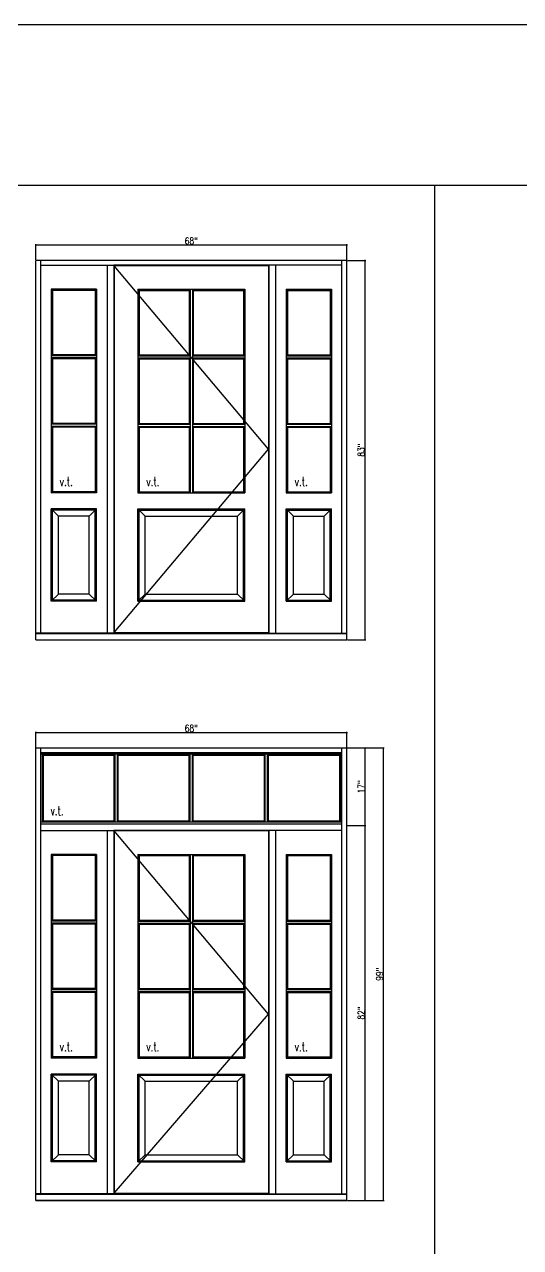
# Model space of a CAD drawing. Header units: inches. Extents: x 1985 to 11287, y 379 to 4336.
# Drawn here: x 8093.3 to 8201.7, y 4068.7 to 4336.4 of the extents above; entities that cross this region are included whole.
import ezdxf

# ---------------------------------------------------------------- set-up
doc = ezdxf.new("R2010")
doc.units = ezdxf.units.IN
doc.header["$MEASUREMENT"] = 0
doc.layers.get('0').update_dxf_attribs({"linetype": 'CONTINUOUS'})
doc.layers.get('Defpoints').update_dxf_attribs({"linetype": 'CONTINUOUS'})
for name, color, linetype in [('COTE1-1 99', 7, 'CONTINUOUS'), ('elevation 99', 7, 'CONTINUOUS'), ('opening side 99', 1, 'CONTINUOUS'), ('separation 99', 3, 'CONTINUOUS')]:
    doc.layers.add(name, color=color, linetype=linetype)
doc.styles.get("Standard").update_dxf_attribs({"font": 'txt.shx', "width": 0.8})
doc.dimstyles.new('Elevation', dxfattribs={"dimscale": 2, "dimtxt": 0.75, "dimasz": 0.0625, "dimexe": 0.0625, "dimexo": 0.0625, "dimgap": 0.0625, "dimtad": 1, "dimdec": 5, "dimzin": 0, "dimdsep": 46, "dimlunit": 5, "dimtxsty": 'Standard', "dimblk1": 'OBLIQUE', "dimblk2": 'OBLIQUE', "dimsah": 1, "dimcen": 2, "dimdle": 0.0625, "dimclrd": 1, "dimclre": 1, "dimadec": 1, "dimazin": 0, "dimtfac": 0.375, "dimtdec": 5, "dimtmove": 0, "dimatfit": 3, "dimldrblk": 'OBLIQUE', "dimfxl": 1, "dimfrac": 2, "dimtolj": 1, "dimtzin": 0, "dimarcsym": 0})

# ---------------------------------------------------------------- blocks, each defined once
blk = doc.blocks.new('_OBLIQUE')
at = {"color": 0, "linetype": 'ByBlock'}
blk.add_line((-0.5, -0.5), (0.5, 0.5), dxfattribs=at)
blk = doc.blocks.new('*D352')
at = {"layer": 'COTE1-1 99', "color": 1, "lineweight": -2, "transparency": 16777216}
for p, q in [((8095.63, 4181.47), (8163.88, 4181.47)), ((8095.75, 4178.19), (8095.75, 4181.59)), ((8163.75, 4178.19), (8163.75, 4181.59))]:
    blk.add_line(p, q, dxfattribs=at)
at = {"layer": 'Defpoints', "color": 0, "transparency": 16777216}
for p in [(8163.75, 4181.47), (8095.75, 4178.06), (8163.75, 4178.06)]:
    blk.add_point(p, dxfattribs=at)
at = {"layer": 'COTE1-1 99', "color": 1, "lineweight": -2, "transparency": 16777216, "xscale": 0.125, "yscale": 0.125, "zscale": 0.125, "rotation": 180}
blk.add_blockref('_OBLIQUE', (8095.75, 4181.47), dxfattribs=at)
at = {"layer": 'COTE1-1 99', "color": 1, "lineweight": -2, "transparency": 16777216, "xscale": 0.125, "yscale": 0.125, "zscale": 0.125}
blk.add_blockref('_OBLIQUE', (8163.75, 4181.47), dxfattribs=at)
at = {"layer": 'COTE1-1 99', "color": 0, "transparency": 16777216, "insert": (8129.75, 4182.34), "char_height": 1.5, "attachment_point": 5}
blk.add_mtext('\\A1;68"', dxfattribs=at)
blk = doc.blocks.new('*D353')
at = {"layer": 'COTE1-1 99', "color": 1, "lineweight": -2, "transparency": 16777216}
for p, q in [((8163.88, 4178.06), (8167.88, 4178.06)), ((8167.76, 4160.94), (8167.76, 4178.19)), ((8163.88, 4161.06), (8167.88, 4161.06))]:
    blk.add_line(p, q, dxfattribs=at)
at = {"layer": 'Defpoints', "color": 0, "transparency": 16777216}
for p in [(8163.75, 4178.06), (8167.76, 4178.06), (8163.75, 4161.06)]:
    blk.add_point(p, dxfattribs=at)
at = {"layer": 'COTE1-1 99', "color": 1, "lineweight": -2, "transparency": 16777216, "xscale": 0.125, "yscale": 0.125, "zscale": 0.125}
for p, rotation in [((8167.76, 4178.06), 90), ((8167.76, 4161.06), 270)]:
    blk.add_blockref('_OBLIQUE', p, dxfattribs=dict(at, rotation=rotation))
at = {"layer": 'COTE1-1 99', "color": 0, "transparency": 16777216, "insert": (8166.88, 4169.56), "char_height": 1.5, "attachment_point": 5, "rotation": 90}
blk.add_mtext('\\A1;17"', dxfattribs=at)
blk = doc.blocks.new('*D354')
at = {"layer": 'COTE1-1 99', "color": 1, "lineweight": -2, "transparency": 16777216}
for p, q in [((8163.88, 4161.06), (8167.88, 4161.06)), ((8167.76, 4078.94), (8167.76, 4161.19)), ((8163.88, 4079.06), (8167.88, 4079.06))]:
    blk.add_line(p, q, dxfattribs=at)
at = {"layer": 'Defpoints', "color": 0, "transparency": 16777216}
for p in [(8163.75, 4161.06), (8167.76, 4161.06), (8163.75, 4079.06)]:
    blk.add_point(p, dxfattribs=at)
at = {"layer": 'COTE1-1 99', "color": 1, "lineweight": -2, "transparency": 16777216, "xscale": 0.125, "yscale": 0.125, "zscale": 0.125}
for p, rotation in [((8167.76, 4161.06), 90), ((8167.76, 4079.06), 270)]:
    blk.add_blockref('_OBLIQUE', p, dxfattribs=dict(at, rotation=rotation))
at = {"layer": 'COTE1-1 99', "color": 0, "transparency": 16777216, "insert": (8166.88, 4120.06), "char_height": 1.5, "attachment_point": 5, "rotation": 90}
blk.add_mtext('\\A1;82"', dxfattribs=at)
blk = doc.blocks.new('*D355')
at = {"layer": 'COTE1-1 99', "color": 1, "lineweight": -2, "transparency": 16777216}
for p, q in [((8163.88, 4178.06), (8171.9, 4178.06)), ((8171.78, 4078.94), (8171.78, 4178.19)), ((8163.88, 4079.06), (8171.9, 4079.06))]:
    blk.add_line(p, q, dxfattribs=at)
at = {"layer": 'Defpoints', "color": 0, "transparency": 16777216}
for p in [(8163.75, 4178.06), (8171.78, 4178.06), (8163.75, 4079.06)]:
    blk.add_point(p, dxfattribs=at)
at = {"layer": 'COTE1-1 99', "color": 1, "lineweight": -2, "transparency": 16777216, "xscale": 0.125, "yscale": 0.125, "zscale": 0.125}
for p, rotation in [((8171.78, 4178.06), 90), ((8171.78, 4079.06), 270)]:
    blk.add_blockref('_OBLIQUE', p, dxfattribs=dict(at, rotation=rotation))
at = {"layer": 'COTE1-1 99', "color": 0, "transparency": 16777216, "insert": (8170.9, 4128.56), "char_height": 1.5, "attachment_point": 5, "rotation": 90}
blk.add_mtext('\\A1;99"', dxfattribs=at)
blk = doc.blocks.new('*D539')
at = {"layer": 'COTE1-1 99', "color": 1, "lineweight": -2, "transparency": 16777216}
for p, q in [((8095.63, 4288.14), (8163.88, 4288.14)), ((8095.75, 4284.86), (8095.75, 4288.27)), ((8163.75, 4284.86), (8163.75, 4288.27))]:
    blk.add_line(p, q, dxfattribs=at)
at = {"layer": 'Defpoints', "color": 0, "transparency": 16777216}
for p in [(8163.75, 4288.14), (8095.75, 4284.73), (8163.75, 4284.73)]:
    blk.add_point(p, dxfattribs=at)
at = {"layer": 'COTE1-1 99', "color": 1, "lineweight": -2, "transparency": 16777216, "xscale": 0.125, "yscale": 0.125, "zscale": 0.125, "rotation": 180}
blk.add_blockref('_OBLIQUE', (8095.75, 4288.14), dxfattribs=at)
at = {"layer": 'COTE1-1 99', "color": 1, "lineweight": -2, "transparency": 16777216, "xscale": 0.125, "yscale": 0.125, "zscale": 0.125}
blk.add_blockref('_OBLIQUE', (8163.75, 4288.14), dxfattribs=at)
at = {"layer": 'COTE1-1 99', "color": 0, "transparency": 16777216, "insert": (8129.75, 4289.02), "char_height": 1.5, "attachment_point": 5}
blk.add_mtext('\\A1;68"', dxfattribs=at)
blk = doc.blocks.new('*D540')
at = {"layer": 'COTE1-1 99', "color": 1, "lineweight": -2, "transparency": 16777216}
for p, q in [((8167.76, 4201.61), (8167.76, 4284.86)), ((8163.88, 4284.73), (8167.88, 4284.73)), ((8163.88, 4201.73), (8167.88, 4201.73))]:
    blk.add_line(p, q, dxfattribs=at)
at = {"layer": 'Defpoints', "color": 0, "transparency": 16777216}
for p in [(8163.75, 4284.73), (8167.76, 4284.73), (8163.75, 4201.73)]:
    blk.add_point(p, dxfattribs=at)
at = {"layer": 'COTE1-1 99', "color": 1, "lineweight": -2, "transparency": 16777216, "xscale": 0.125, "yscale": 0.125, "zscale": 0.125}
for p, rotation in [((8167.76, 4284.73), 90), ((8167.76, 4201.73), 270)]:
    blk.add_blockref('_OBLIQUE', p, dxfattribs=dict(at, rotation=rotation))
at = {"layer": 'COTE1-1 99', "color": 0, "transparency": 16777216, "insert": (8166.88, 4243.23), "char_height": 1.5, "attachment_point": 5, "rotation": 90}
blk.add_mtext('\\A1;83"', dxfattribs=at)

msp = doc.modelspace()

# ---------------------------------------------------------------- linework, layer by layer
at = {"layer": 'elevation 99'}
for p, q in [((8163.75446, 4284.732413), (8095.75446, 4284.732413)), ((8095.75446, 4201.732413), (8095.75446, 4284.732413)), ((8096.81696, 4203.191942), (8096.81696, 4284.732413)), ((8096.81696, 4283.669913), (8112.81696, 4283.669913)), ((8111.31696, 4283.669913), (8111.31696, 4203.191942)), ((8112.81696, 4283.669913), (8112.81696, 4203.191942)), ((8148.75446, 4283.669913), (8112.81696, 4283.669913)), ((8112.81696, 4283.669913), (8112.81696, 4203.191942)), ((8112.91066, 4283.576213), (8112.91066, 4203.322884)), ((8146.59826, 4283.576213), (8112.91066, 4283.576213)), ((8112.91066, 4283.576213), (8112.91066, 4203.322884)), ((8146.59826, 4283.576213), (8146.59826, 4203.322884)), ((8146.69196, 4283.669913), (8146.69196, 4203.191942)), ((8148.19196, 4283.669913), (8148.19196, 4203.191942)), ((8162.69196, 4283.669913), (8148.75446, 4283.669913)), ((8162.69196, 4203.191942), (8162.69196, 4284.732413)), ((8163.75446, 4201.732413), (8163.75446, 4284.732413)), ((8099.379419, 4278.169864), (8099.138347, 4278.437736)), ((8108.995573, 4278.437736), (8099.138347, 4278.437736)), ((8099.138347, 4278.437736), (8099.138347, 4233.870741)), ((8108.754502, 4278.169864), (8099.379419, 4278.169864)), ((8099.379419, 4278.169864), (8099.379419, 4264.066364)), ((8108.995573, 4278.437736), (8108.754502, 4278.169864)), ((8108.754502, 4278.169864), (8108.754502, 4264.066364)), ((8108.995573, 4278.437736), (8108.995573, 4233.870741)), ((8118.316945, 4278.169864), (8118.075874, 4278.437736)), ((8118.075874, 4278.437736), (8141.433047, 4278.437736)), ((8118.075874, 4278.437736), (8118.075874, 4233.870741)), ((8118.316945, 4278.169864), (8129.31696, 4278.169864)), ((8118.316945, 4278.169864), (8118.316945, 4264.066364)), ((8129.31696, 4278.169864), (8129.52116, 4278.437736)), ((8129.31696, 4278.169864), (8129.31696, 4264.066364)), ((8129.52116, 4278.437736), (8129.52116, 4233.870741)), ((8129.98776, 4278.437736), (8130.19196, 4278.169864)), ((8129.98776, 4278.437736), (8129.98776, 4233.870741)), ((8130.19196, 4278.169864), (8141.191975, 4278.169864)), ((8130.19196, 4278.169864), (8130.19196, 4264.066364)), ((8141.191975, 4278.169864), (8141.433047, 4278.437736)), ((8141.191975, 4278.169864), (8141.191975, 4264.066364)), ((8141.433047, 4278.437736), (8141.433047, 4233.870741)), ((8150.513347, 4278.437736), (8150.513347, 4233.870741)), ((8150.513347, 4278.437736), (8160.370573, 4278.437736)), ((8150.513347, 4278.437736), (8150.754419, 4278.169864)), ((8150.754419, 4278.169864), (8150.754419, 4264.066364)), ((8150.754419, 4278.169864), (8160.129502, 4278.169864)), ((8160.129502, 4278.169864), (8160.370573, 4278.437736)), ((8160.129502, 4278.169864), (8160.129502, 4264.066364)), ((8160.370573, 4278.437736), (8160.370573, 4233.870741)), ((8099.379419, 4264.066364), (8099.138347, 4263.862164)), ((8108.995573, 4263.862164), (8099.138347, 4263.862164)), ((8099.379419, 4263.191364), (8099.138347, 4263.395564)), ((8108.995573, 4263.395564), (8099.138347, 4263.395564)), ((8108.754502, 4264.066364), (8099.379419, 4264.066364)), ((8108.754502, 4264.066364), (8108.995573, 4263.862164)), ((8108.995573, 4263.395564), (8108.754502, 4263.191364)), ((8118.316945, 4264.066364), (8118.075874, 4263.862164)), ((8118.075874, 4263.862164), (8129.52116, 4263.862164)), ((8118.316945, 4263.191364), (8118.075874, 4263.395564)), ((8118.075874, 4263.395564), (8129.52116, 4263.395564)), ((8118.316945, 4264.066364), (8129.31696, 4264.066364)), ((8129.31696, 4264.066364), (8129.52116, 4263.862164)), ((8129.31696, 4263.191364), (8129.52116, 4263.395564)), ((8130.19196, 4264.066364), (8129.98776, 4263.862164)), ((8129.98776, 4263.862164), (8141.433047, 4263.862164)), ((8129.98776, 4263.395564), (8141.433047, 4263.395564)), ((8130.19196, 4263.191364), (8129.98776, 4263.395564)), ((8130.19196, 4264.066364), (8141.191975, 4264.066364)), ((8141.191975, 4264.066364), (8141.433047, 4263.862164)), ((8141.191975, 4263.191364), (8141.433047, 4263.395564)), ((8150.754419, 4264.066364), (8150.513347, 4263.862164)), ((8150.513347, 4263.862164), (8160.370573, 4263.862164)), ((8150.513347, 4263.395564), (8160.370573, 4263.395564)), ((8150.513347, 4263.395564), (8150.754419, 4263.191364)), ((8150.754419, 4264.066364), (8160.129502, 4264.066364)), ((8160.129502, 4264.066364), (8160.370573, 4263.862164)), ((8160.129502, 4263.191364), (8160.370573, 4263.395564)), ((8099.379419, 4263.191364), (8099.379419, 4249.087864)), ((8108.754502, 4263.191364), (8099.379419, 4263.191364)), ((8108.754502, 4263.191364), (8108.754502, 4249.087864)), ((8118.316945, 4263.191364), (8118.316945, 4249.087864)), ((8118.316945, 4263.191364), (8129.31696, 4263.191364)), ((8129.31696, 4263.191364), (8129.31696, 4249.087864)), ((8130.19196, 4263.191364), (8130.19196, 4249.087864)), ((8130.19196, 4263.191364), (8141.191975, 4263.191364)), ((8141.191975, 4263.191364), (8141.191975, 4249.087864)), ((8150.754419, 4263.191364), (8160.129502, 4263.191364)), ((8150.754419, 4263.191364), (8150.754419, 4249.087864)), ((8160.129502, 4263.191364), (8160.129502, 4249.087864)), ((8099.379419, 4249.087864), (8099.138347, 4248.883664)), ((8108.995573, 4248.883664), (8099.138347, 4248.883664)), ((8099.379419, 4248.217313), (8099.138347, 4248.421513)), ((8108.995573, 4248.421513), (8099.138347, 4248.421513)), ((8108.754502, 4249.087864), (8099.379419, 4249.087864)), ((8099.379419, 4248.217313), (8099.379419, 4234.111813)), ((8108.754502, 4248.217313), (8099.379419, 4248.217313)), ((8108.995573, 4248.883664), (8108.754502, 4249.087864)), ((8108.754502, 4248.217313), (8108.995573, 4248.421513)), ((8108.754502, 4248.217313), (8108.754502, 4234.111813)), ((8118.316945, 4249.087864), (8118.075874, 4248.883664)), ((8118.075874, 4248.883664), (8129.52116, 4248.883664)), ((8118.075874, 4248.421513), (8129.52116, 4248.421513)), ((8118.316945, 4249.087864), (8129.31696, 4249.087864)), ((8118.316945, 4248.217313), (8118.316945, 4234.111813)), ((8118.316945, 4248.217313), (8129.31696, 4248.217313)), ((8129.31696, 4248.217313), (8129.31696, 4234.111813)), ((8129.98776, 4248.883664), (8141.433047, 4248.883664)), ((8129.98776, 4248.421513), (8141.433047, 4248.421513)), ((8130.19196, 4249.087864), (8141.191975, 4249.087864)), ((8130.19196, 4248.217313), (8141.191975, 4248.217313)), ((8130.19196, 4248.217313), (8130.19196, 4234.111813)), ((8141.191975, 4249.087864), (8141.433047, 4248.883664)), ((8141.191975, 4248.217313), (8141.433047, 4248.421513)), ((8141.191975, 4248.217313), (8141.191975, 4234.111813)), ((8150.513347, 4248.883664), (8150.754419, 4249.087864)), ((8150.513347, 4248.883664), (8160.370573, 4248.883664)), ((8150.513347, 4248.421513), (8160.370573, 4248.421513)), ((8150.754419, 4248.217313), (8150.513347, 4248.421513)), ((8150.754419, 4249.087864), (8160.129502, 4249.087864)), ((8150.754419, 4248.217313), (8160.129502, 4248.217313)), ((8150.754419, 4248.217313), (8150.754419, 4234.111813)), ((8160.129502, 4249.087864), (8160.370573, 4248.883664)), ((8160.129502, 4248.217313), (8160.370573, 4248.421513)), ((8160.129502, 4248.217313), (8160.129502, 4234.111813)), ((8099.138347, 4233.870741), (8099.379419, 4234.111813)), ((8108.754502, 4234.111813), (8099.379419, 4234.111813)), ((8108.995573, 4233.870741), (8108.754502, 4234.111813)), ((8118.075874, 4233.870741), (8118.316945, 4234.111813)), ((8118.316945, 4234.111813), (8129.31696, 4234.111813)), ((8129.31696, 4234.111813), (8129.52116, 4233.870741)), ((8130.19196, 4234.111813), (8129.98776, 4233.870741)), ((8130.19196, 4234.111813), (8141.191975, 4234.111813)), ((8141.433047, 4233.870741), (8141.191975, 4234.111813)), ((8150.513347, 4233.870741), (8150.754419, 4234.111813)), ((8150.754419, 4234.111813), (8160.129502, 4234.111813)), ((8160.370573, 4233.870741), (8160.129502, 4234.111813)), ((8108.995573, 4233.870741), (8099.138347, 4233.870741)), ((8118.075874, 4233.870741), (8141.433047, 4233.870741)), ((8150.513347, 4233.870741), (8160.370573, 4233.870741)), ((8108.995573, 4230.352884), (8099.138347, 4230.352884)), ((8100.691919, 4228.799263), (8099.138347, 4230.352884)), ((8099.138347, 4210.161898), (8099.138347, 4230.352884)), ((8108.754502, 4230.111763), (8099.379419, 4230.111763)), ((8099.379419, 4210.402969), (8099.379419, 4230.111763)), ((8107.442002, 4228.799263), (8100.691919, 4228.799263)), ((8100.691919, 4211.715469), (8100.691919, 4228.799263)), ((8107.442002, 4228.799263), (8108.995573, 4230.352884)), ((8107.442002, 4211.715469), (8107.442002, 4228.799263)), ((8108.754502, 4210.402969), (8108.754502, 4230.111763)), ((8108.995573, 4210.161898), (8108.995573, 4230.352884)), ((8119.629386, 4228.799263), (8118.075815, 4230.352884)), ((8118.075815, 4210.161898), (8118.075815, 4230.352884)), ((8118.075815, 4230.352884), (8141.433091, 4230.352884)), ((8118.316886, 4210.402969), (8118.316886, 4230.111763)), ((8118.316886, 4230.111763), (8141.19202, 4230.111763)), ((8119.629386, 4211.715469), (8119.629386, 4228.799263)), ((8119.629386, 4228.799263), (8139.87952, 4228.799263)), ((8141.433091, 4230.352884), (8139.87952, 4228.799263)), ((8139.87952, 4211.715469), (8139.87952, 4228.799263)), ((8141.19202, 4210.402969), (8141.19202, 4230.111763)), ((8141.433091, 4210.161898), (8141.433091, 4230.352884)), ((8150.513347, 4210.161898), (8150.513347, 4230.352884)), ((8152.066919, 4228.799263), (8150.513347, 4230.352884)), ((8150.513347, 4230.352884), (8160.370573, 4230.352884)), ((8150.754419, 4210.402969), (8150.754419, 4230.111763)), ((8150.754419, 4230.111763), (8160.129502, 4230.111763)), ((8152.066919, 4211.715469), (8152.066919, 4228.799263)), ((8152.066919, 4228.799263), (8158.817002, 4228.799263)), ((8158.817002, 4228.799263), (8160.370573, 4230.352884)), ((8158.817002, 4211.715469), (8158.817002, 4228.799263)), ((8160.129502, 4210.402969), (8160.129502, 4230.111763)), ((8160.370573, 4210.161898), (8160.370573, 4230.352884)), ((8100.691919, 4211.715469), (8099.138347, 4210.161898)), ((8108.995573, 4210.161898), (8099.138347, 4210.161898)), ((8108.754502, 4210.402969), (8099.379419, 4210.402969)), ((8107.442002, 4211.715469), (8100.691919, 4211.715469)), ((8108.995573, 4210.161898), (8107.442002, 4211.715469)), ((8118.075815, 4210.161898), (8119.629386, 4211.715469)), ((8118.075815, 4210.161898), (8141.433091, 4210.161898)), ((8118.316886, 4210.402969), (8141.19202, 4210.402969)), ((8119.629386, 4211.715469), (8139.87952, 4211.715469)), ((8141.433091, 4210.161898), (8139.87952, 4211.715469)), ((8150.513347, 4210.161898), (8152.066919, 4211.715469)), ((8150.513347, 4210.161898), (8160.370573, 4210.161898)), ((8150.754419, 4210.402969), (8160.129502, 4210.402969)), ((8152.066919, 4211.715469), (8158.817002, 4211.715469)), ((8158.817002, 4211.715469), (8160.370573, 4210.161898)), ((8096.81696, 4203.191942), (8095.75446, 4203.191942)), ((8095.75446, 4203.076113), (8163.75446, 4203.076113)), ((8112.81696, 4203.191942), (8096.81696, 4203.191942)), ((8111.28571, 4203.191942), (8112.81696, 4203.191942)), ((8112.91066, 4203.322884), (8146.59826, 4203.322884)), ((8146.69196, 4203.191942), (8162.69196, 4203.191942)), ((8162.69196, 4203.191942), (8163.75446, 4203.191942)), ((8095.75446, 4201.732413), (8163.75446, 4201.732413)), ((8095.75446, 4178.062173), (8163.75446, 4178.062173)), ((8095.75446, 4079.062173), (8095.75446, 4178.062173)), ((8096.81696, 4080.521703), (8096.81696, 4178.062173)), ((8162.69196, 4080.521703), (8162.69196, 4178.062173)), ((8163.75446, 4079.062173), (8163.75446, 4178.062173)), ((8162.69196, 4176.999673), (8096.81696, 4176.999673)), ((8109.995573, 4176.678223), (8096.81696, 4176.678223)), ((8097.138347, 4176.678223), (8097.138347, 4161.821097)), ((8097.379419, 4176.437151), (8097.138347, 4176.678223)), ((8109.754502, 4176.437151), (8097.379419, 4176.437151)), ((8097.379419, 4176.437151), (8097.379419, 4162.062169)), ((8112.91071, 4176.437151), (8109.754502, 4176.437151)), ((8149.513347, 4176.678223), (8109.995573, 4176.678223)), ((8112.91071, 4176.437151), (8113.11491, 4176.678223)), ((8112.91071, 4162.062169), (8112.91071, 4176.437151)), ((8113.11491, 4161.821097), (8113.11491, 4176.678223)), ((8113.58151, 4161.821097), (8113.58151, 4176.678223)), ((8113.78571, 4176.437151), (8113.58151, 4176.678223)), ((8129.31696, 4176.437151), (8113.78571, 4176.437151)), ((8113.78571, 4162.062169), (8113.78571, 4176.437151)), ((8129.31696, 4176.437151), (8129.52116, 4176.678223)), ((8129.31696, 4162.062169), (8129.31696, 4176.437151)), ((8129.52116, 4161.821097), (8129.52116, 4176.678223)), ((8130.19196, 4176.437151), (8129.98776, 4176.678223)), ((8129.98776, 4161.821097), (8129.98776, 4176.678223)), ((8130.19196, 4162.062169), (8130.19196, 4176.437151)), ((8145.72321, 4176.437151), (8130.19196, 4176.437151)), ((8145.92741, 4176.678223), (8145.72321, 4176.437151)), ((8145.72321, 4162.062169), (8145.72321, 4176.437151)), ((8145.92741, 4161.821097), (8145.92741, 4176.678223)), ((8146.39401, 4161.821097), (8146.39401, 4176.678223)), ((8146.59821, 4176.437151), (8146.39401, 4176.678223)), ((8149.754419, 4176.437151), (8146.59821, 4176.437151)), ((8146.59821, 4162.062169), (8146.59821, 4176.437151)), ((8162.69196, 4176.678223), (8149.513347, 4176.678223)), ((8162.129502, 4176.437151), (8149.754419, 4176.437151)), ((8162.129502, 4176.437151), (8162.370573, 4176.678223)), ((8162.129502, 4176.437151), (8162.129502, 4162.062169)), ((8162.370573, 4176.678223), (8162.370573, 4161.821097)), ((8109.995573, 4161.821097), (8096.81696, 4161.821097)), ((8097.379419, 4162.062169), (8097.138347, 4161.821097)), ((8109.754502, 4162.062169), (8097.379419, 4162.062169)), ((8112.91071, 4162.062169), (8109.754502, 4162.062169)), ((8149.513347, 4161.821097), (8109.995573, 4161.821097)), ((8113.11491, 4161.821097), (8112.91071, 4162.062169)), ((8113.78571, 4162.062169), (8113.58151, 4161.821097)), ((8129.31696, 4162.062169), (8113.78571, 4162.062169)), ((8129.52116, 4161.821097), (8129.31696, 4162.062169)), ((8130.19196, 4162.062169), (8129.98776, 4161.821097)), ((8145.72321, 4162.062169), (8130.19196, 4162.062169)), ((8145.92741, 4161.821097), (8145.72321, 4162.062169)), ((8146.59821, 4162.062169), (8146.39401, 4161.821097)), ((8149.754419, 4162.062169), (8146.59821, 4162.062169)), ((8162.69196, 4161.821097), (8149.513347, 4161.821097)), ((8162.129502, 4162.062169), (8149.754419, 4162.062169)), ((8162.129502, 4162.062169), (8162.370573, 4161.821097)), ((8096.81696, 4161.49021), (8162.69196, 4161.49021)), ((8096.81696, 4159.999673), (8112.81696, 4159.999673)), ((8111.31696, 4159.999673), (8111.31696, 4080.521703)), ((8112.81696, 4159.999673), (8112.81696, 4080.521703)), ((8148.75446, 4159.999673), (8112.81696, 4159.999673)), ((8112.81696, 4159.999673), (8112.81696, 4080.521703)), ((8112.91066, 4159.905973), (8112.91066, 4080.652644)), ((8146.59826, 4159.905973), (8112.91066, 4159.905973)), ((8112.91066, 4159.905973), (8112.91066, 4080.652644)), ((8146.59826, 4159.905973), (8146.59826, 4080.652644)), ((8146.69196, 4159.999673), (8146.69196, 4080.521703)), ((8148.19196, 4159.999673), (8148.19196, 4080.521703)), ((8162.69196, 4159.999673), (8148.75446, 4159.999673)), ((8099.138347, 4154.767496), (8099.138347, 4110.200502)), ((8108.995573, 4154.767496), (8099.138347, 4154.767496)), ((8099.379419, 4154.499625), (8099.138347, 4154.767496)), ((8099.379419, 4154.499625), (8099.379419, 4140.396125)), ((8108.754502, 4154.499625), (8099.379419, 4154.499625)), ((8108.995573, 4154.767496), (8108.754502, 4154.499625)), ((8108.754502, 4154.499625), (8108.754502, 4140.396125)), ((8108.995573, 4154.767496), (8108.995573, 4110.200502)), ((8118.075874, 4154.767496), (8118.075874, 4110.200502)), ((8118.075874, 4154.767496), (8141.433047, 4154.767496)), ((8118.316945, 4154.499625), (8118.075874, 4154.767496)), ((8118.316945, 4154.499625), (8118.316945, 4140.396125)), ((8118.316945, 4154.499625), (8129.31696, 4154.499625)), ((8129.31696, 4154.499625), (8129.52116, 4154.767496)), ((8129.31696, 4154.499625), (8129.31696, 4140.396125)), ((8129.52116, 4154.767496), (8129.52116, 4110.200502)), ((8129.98776, 4154.767496), (8129.98776, 4110.200502)), ((8129.98776, 4154.767496), (8130.19196, 4154.499625)), ((8130.19196, 4154.499625), (8130.19196, 4140.396125)), ((8130.19196, 4154.499625), (8141.191975, 4154.499625)), ((8141.191975, 4154.499625), (8141.433047, 4154.767496)), ((8141.191975, 4154.499625), (8141.191975, 4140.396125)), ((8141.433047, 4154.767496), (8141.433047, 4110.200502)), ((8150.513347, 4154.767496), (8150.754419, 4154.499625)), ((8150.513347, 4154.767496), (8160.370573, 4154.767496)), ((8150.513347, 4154.767496), (8150.513347, 4110.200502)), ((8150.754419, 4154.499625), (8160.129502, 4154.499625)), ((8150.754419, 4154.499625), (8150.754419, 4140.396125)), ((8160.129502, 4154.499625), (8160.370573, 4154.767496)), ((8160.129502, 4154.499625), (8160.129502, 4140.396125)), ((8160.370573, 4154.767496), (8160.370573, 4110.200502)), ((8099.379419, 4140.396125), (8099.138347, 4140.191925)), ((8108.754502, 4140.396125), (8099.379419, 4140.396125)), ((8108.754502, 4140.396125), (8108.995573, 4140.191925)), ((8118.316945, 4140.396125), (8118.075874, 4140.191925)), ((8118.316945, 4140.396125), (8129.31696, 4140.396125)), ((8129.31696, 4140.396125), (8129.52116, 4140.191925)), ((8130.19196, 4140.396125), (8129.98776, 4140.191925)), ((8130.19196, 4140.396125), (8141.191975, 4140.396125)), ((8141.191975, 4140.396125), (8141.433047, 4140.191925)), ((8150.754419, 4140.396125), (8150.513347, 4140.191925)), ((8150.754419, 4140.396125), (8160.129502, 4140.396125)), ((8160.129502, 4140.396125), (8160.370573, 4140.191925)), ((8108.995573, 4140.191925), (8099.138347, 4140.191925)), ((8108.995573, 4139.725325), (8099.138347, 4139.725325)), ((8099.379419, 4139.521125), (8099.138347, 4139.725325)), ((8108.754502, 4139.521125), (8099.379419, 4139.521125)), ((8099.379419, 4139.521125), (8099.379419, 4125.417625)), ((8108.995573, 4139.725325), (8108.754502, 4139.521125)), ((8108.754502, 4139.521125), (8108.754502, 4125.417625)), ((8118.075874, 4140.191925), (8129.52116, 4140.191925)), ((8118.075874, 4139.725325), (8129.52116, 4139.725325)), ((8118.316945, 4139.521125), (8118.075874, 4139.725325)), ((8118.316945, 4139.521125), (8129.31696, 4139.521125)), ((8118.316945, 4139.521125), (8118.316945, 4125.417625)), ((8129.31696, 4139.521125), (8129.52116, 4139.725325)), ((8129.31696, 4139.521125), (8129.31696, 4125.417625)), ((8129.98776, 4140.191925), (8141.433047, 4140.191925)), ((8130.19196, 4139.521125), (8129.98776, 4139.725325)), ((8129.98776, 4139.725325), (8141.433047, 4139.725325)), ((8130.19196, 4139.521125), (8141.191975, 4139.521125)), ((8130.19196, 4139.521125), (8130.19196, 4125.417625)), ((8141.191975, 4139.521125), (8141.433047, 4139.725325)), ((8141.191975, 4139.521125), (8141.191975, 4125.417625)), ((8150.513347, 4140.191925), (8160.370573, 4140.191925)), ((8150.513347, 4139.725325), (8150.754419, 4139.521125)), ((8150.513347, 4139.725325), (8160.370573, 4139.725325)), ((8150.754419, 4139.521125), (8150.754419, 4125.417625)), ((8150.754419, 4139.521125), (8160.129502, 4139.521125)), ((8160.129502, 4139.521125), (8160.370573, 4139.725325)), ((8160.129502, 4139.521125), (8160.129502, 4125.417625)), ((8099.379419, 4125.417625), (8099.138347, 4125.213425)), ((8108.995573, 4125.213425), (8099.138347, 4125.213425)), ((8108.995573, 4124.751273), (8099.138347, 4124.751273)), ((8099.379419, 4124.547073), (8099.138347, 4124.751273)), ((8108.754502, 4125.417625), (8099.379419, 4125.417625)), ((8108.754502, 4124.547073), (8099.379419, 4124.547073)), ((8099.379419, 4124.547073), (8099.379419, 4110.441573)), ((8108.995573, 4125.213425), (8108.754502, 4125.417625)), ((8108.754502, 4124.547073), (8108.995573, 4124.751273)), ((8108.754502, 4124.547073), (8108.754502, 4110.441573)), ((8118.316945, 4125.417625), (8118.075874, 4125.213425)), ((8118.075874, 4125.213425), (8129.52116, 4125.213425)), ((8118.075874, 4124.751273), (8129.52116, 4124.751273)), ((8118.316945, 4125.417625), (8129.31696, 4125.417625)), ((8118.316945, 4124.547073), (8129.31696, 4124.547073)), ((8118.316945, 4124.547073), (8118.316945, 4110.441573)), ((8129.31696, 4124.547073), (8129.31696, 4110.441573)), ((8129.98776, 4125.213425), (8141.433047, 4125.213425)), ((8129.98776, 4124.751273), (8141.433047, 4124.751273)), ((8130.19196, 4125.417625), (8141.191975, 4125.417625)), ((8130.19196, 4124.547073), (8130.19196, 4110.441573)), ((8130.19196, 4124.547073), (8141.191975, 4124.547073)), ((8141.191975, 4125.417625), (8141.433047, 4125.213425)), ((8141.191975, 4124.547073), (8141.433047, 4124.751273)), ((8141.191975, 4124.547073), (8141.191975, 4110.441573)), ((8150.513347, 4125.213425), (8150.754419, 4125.417625)), ((8150.513347, 4125.213425), (8160.370573, 4125.213425)), ((8150.754419, 4124.547073), (8150.513347, 4124.751273)), ((8150.513347, 4124.751273), (8160.370573, 4124.751273)), ((8150.754419, 4125.417625), (8160.129502, 4125.417625)), ((8150.754419, 4124.547073), (8150.754419, 4110.441573)), ((8150.754419, 4124.547073), (8160.129502, 4124.547073)), ((8160.129502, 4125.417625), (8160.370573, 4125.213425)), ((8160.129502, 4124.547073), (8160.370573, 4124.751273)), ((8160.129502, 4124.547073), (8160.129502, 4110.441573)), ((8099.138347, 4110.200502), (8099.379419, 4110.441573)), ((8108.995573, 4110.200502), (8099.138347, 4110.200502)), ((8108.754502, 4110.441573), (8099.379419, 4110.441573)), ((8108.995573, 4110.200502), (8108.754502, 4110.441573)), ((8118.075874, 4110.200502), (8118.316945, 4110.441573)), ((8118.075874, 4110.200502), (8141.433047, 4110.200502)), ((8118.316945, 4110.441573), (8129.31696, 4110.441573)), ((8129.31696, 4110.441573), (8129.52116, 4110.200502)), ((8130.19196, 4110.441573), (8129.98776, 4110.200502)), ((8130.19196, 4110.441573), (8141.191975, 4110.441573)), ((8141.433047, 4110.200502), (8141.191975, 4110.441573)), ((8150.513347, 4110.200502), (8150.754419, 4110.441573)), ((8150.513347, 4110.200502), (8160.370573, 4110.200502)), ((8150.754419, 4110.441573), (8160.129502, 4110.441573)), ((8160.370573, 4110.200502), (8160.129502, 4110.441573)), ((8099.138347, 4087.491658), (8099.138347, 4106.682645)), ((8100.691919, 4105.129023), (8099.138347, 4106.682645)), ((8108.995573, 4106.682645), (8099.138347, 4106.682645)), ((8099.379419, 4087.73273), (8099.379419, 4106.441523)), ((8108.754502, 4106.441523), (8099.379419, 4106.441523)), ((8107.442002, 4105.129023), (8108.995573, 4106.682645)), ((8108.754502, 4087.73273), (8108.754502, 4106.441523)), ((8108.995573, 4087.491658), (8108.995573, 4106.682645)), ((8118.075815, 4106.682645), (8141.433091, 4106.682645)), ((8118.075815, 4087.491658), (8118.075815, 4106.682645)), ((8119.629386, 4105.129023), (8118.075815, 4106.682645)), ((8118.316886, 4106.441523), (8141.19202, 4106.441523)), ((8118.316886, 4087.73273), (8118.316886, 4106.441523)), ((8141.433091, 4106.682645), (8139.87952, 4105.129023)), ((8141.19202, 4087.73273), (8141.19202, 4106.441523)), ((8141.433091, 4087.491658), (8141.433091, 4106.682645)), ((8150.513347, 4106.682645), (8160.370573, 4106.682645)), ((8152.066919, 4105.129023), (8150.513347, 4106.682645)), ((8150.513347, 4087.491658), (8150.513347, 4106.682645)), ((8150.754419, 4106.441523), (8160.129502, 4106.441523)), ((8150.754419, 4087.73273), (8150.754419, 4106.441523)), ((8158.817002, 4105.129023), (8160.370573, 4106.682645)), ((8160.129502, 4087.73273), (8160.129502, 4106.441523)), ((8160.370573, 4087.491658), (8160.370573, 4106.682645)), ((8100.691919, 4089.04523), (8100.691919, 4105.129023)), ((8107.442002, 4105.129023), (8100.691919, 4105.129023)), ((8107.442002, 4089.04523), (8107.442002, 4105.129023)), ((8119.629386, 4105.129023), (8139.87952, 4105.129023)), ((8119.629386, 4089.04523), (8119.629386, 4105.129023)), ((8139.87952, 4089.04523), (8139.87952, 4105.129023)), ((8152.066919, 4105.129023), (8158.817002, 4105.129023)), ((8152.066919, 4089.04523), (8152.066919, 4105.129023)), ((8158.817002, 4089.04523), (8158.817002, 4105.129023)), ((8100.691919, 4089.04523), (8099.138347, 4087.491658)), ((8108.995573, 4087.491658), (8099.138347, 4087.491658)), ((8108.754502, 4087.73273), (8099.379419, 4087.73273)), ((8107.442002, 4089.04523), (8100.691919, 4089.04523)), ((8108.995573, 4087.491658), (8107.442002, 4089.04523)), ((8118.075815, 4087.491658), (8119.629386, 4089.04523)), ((8118.075815, 4087.491658), (8141.433091, 4087.491658)), ((8118.316886, 4087.73273), (8141.19202, 4087.73273)), ((8119.629386, 4089.04523), (8139.87952, 4089.04523)), ((8141.433091, 4087.491658), (8139.87952, 4089.04523)), ((8150.513347, 4087.491658), (8152.066919, 4089.04523)), ((8150.513347, 4087.491658), (8160.370573, 4087.491658)), ((8150.754419, 4087.73273), (8160.129502, 4087.73273)), ((8152.066919, 4089.04523), (8158.817002, 4089.04523)), ((8158.817002, 4089.04523), (8160.370573, 4087.491658)), ((8096.81696, 4080.521703), (8095.75446, 4080.521703)), ((8095.75446, 4080.405873), (8163.75446, 4080.405873)), ((8163.75446, 4079.062173), (8095.75446, 4079.062173)), ((8163.75446, 4079.062173), (8095.75446, 4079.062173)), ((8095.75446, 4079.062173), (8163.75446, 4079.062173)), ((8112.81696, 4080.521703), (8096.81696, 4080.521703)), ((8111.28571, 4080.521703), (8112.81696, 4080.521703)), ((8112.91066, 4080.652644), (8146.59826, 4080.652644)), ((8163.75446, 4079.062173), (8136.19196, 4079.062173)), ((8163.75446, 4079.062173), (8136.19196, 4079.062173)), ((8146.69196, 4080.521703), (8162.69196, 4080.521703)), ((8162.69196, 4080.521703), (8163.75446, 4080.521703))]:
    msp.add_line(p, q, dxfattribs=at)
at = {"layer": 'elevation 99', "color": 7}
for p, q in [((8118.316945, 4248.217313), (8118.075874, 4248.421513)), ((8129.31696, 4249.087864), (8129.52116, 4248.883664)), ((8129.31696, 4248.217313), (8129.52116, 4248.421513)), ((8130.19196, 4249.087864), (8129.98776, 4248.883664)), ((8130.19196, 4248.217313), (8129.98776, 4248.421513)), ((8118.316945, 4124.547073), (8118.075874, 4124.751273)), ((8129.31696, 4125.417625), (8129.52116, 4125.213425)), ((8129.31696, 4124.547073), (8129.52116, 4124.751273)), ((8130.19196, 4125.417625), (8129.98776, 4125.213425)), ((8130.19196, 4124.547073), (8129.98776, 4124.751273))]:
    msp.add_line(p, q, dxfattribs=at)
at = {"layer": 'opening side 99', "color": 1}
for p, q in [((8146.598246, 4243.449548), (8112.910646, 4283.576213)), ((8112.910646, 4203.322884), (8146.598246, 4243.449548)), ((8146.598246, 4119.779309), (8112.910646, 4159.905973)), ((8112.910646, 4080.652644), (8146.598246, 4119.779309))]:
    msp.add_line(p, q, dxfattribs=at)
at = {"layer": 'separation 99'}
for p, q in [((7685.752407, 4301.200203), (9943.552213, 4301.200203)), ((8182.914138, 4301.200203), (8182.914138, 3811.814787))]:
    msp.add_line(p, q, dxfattribs=at)
msp.add_lwpolyline([(9954.635727, 3266.28393), (7087.963638, 3266.28393), (7087.963638, 4336.37128), (9954.635727, 4336.37128)], close=True, dxfattribs=at)

# ---------------------------------------------------------------- texts
at = {"layer": 'elevation 99', "width": 0.7}
for p in [(8100.959354, 4235.357076), (8119.89688, 4235.357076), (8152.334354, 4235.357076), (8098.959354, 4163.307432), (8100.959354, 4111.686837), (8119.89688, 4111.686837), (8152.334354, 4111.686837)]:
    msp.add_text('v.t.', height=2, dxfattribs=at).set_placement(p)

# ---------------------------------------------------------------- dimensions: what is measured, and where the dimension line sits
at = {"layer": 'COTE1-1 99'}
for base, p1, p2, picture, middle in [((8163.75446, 4288.14009), (8095.75446, 4284.732413), (8163.75446, 4284.732413), '*D539', (8129.75446, 4289.01509)), ((8163.75446, 4181.469851), (8095.75446, 4178.062173), (8163.75446, 4178.062173), '*D352', (8129.75446, 4182.344851))]:
    dim = msp.add_linear_dim(base=base, p1=p1, p2=p2, dimstyle='Elevation', override={"dimtxt": 0.75, "dimdec": 5, "dimlunit": 5, "dimpost": '"'}, dxfattribs=at)
    dim.commit()
    dim.dimension.update_dxf_attribs({"geometry": picture, "text_midpoint": middle})
for base, p1, p2, override, picture, middle in [((8167.758014, 4284.732413), (8163.75446, 4201.732413), (8163.75446, 4284.732413), {"dimtxt": 0.75, "dimdec": 5, "dimlunit": 5, "dimpost": '"'}, '*D540', (8166.883014, 4243.232413)), ((8167.758014, 4178.062173), (8163.75446, 4161.062173), (8163.75446, 4178.062173), {"dimtxt": 0.75, "dimdec": 5, "dimlunit": 5, "dimpost": '"'}, '*D353', (8166.883014, 4169.562173)), ((8171.778619, 4178.062173), (8163.75446, 4079.062173), (8163.75446, 4178.062173), {"dimpost": '"'}, '*D355', (8170.903619, 4128.562173)), ((8167.758014, 4161.062173), (8163.75446, 4079.062173), (8163.75446, 4161.062173), {"dimtxt": 0.75, "dimdec": 5, "dimlunit": 5, "dimpost": '"'}, '*D354', (8166.883014, 4120.062173))]:
    dim = msp.add_linear_dim(base=base, p1=p1, p2=p2, angle=90, dimstyle='Elevation', override=override, dxfattribs=at)
    dim.commit()
    dim.dimension.update_dxf_attribs({"geometry": picture, "text_midpoint": middle})

doc.saveas('drawing.dxf')
